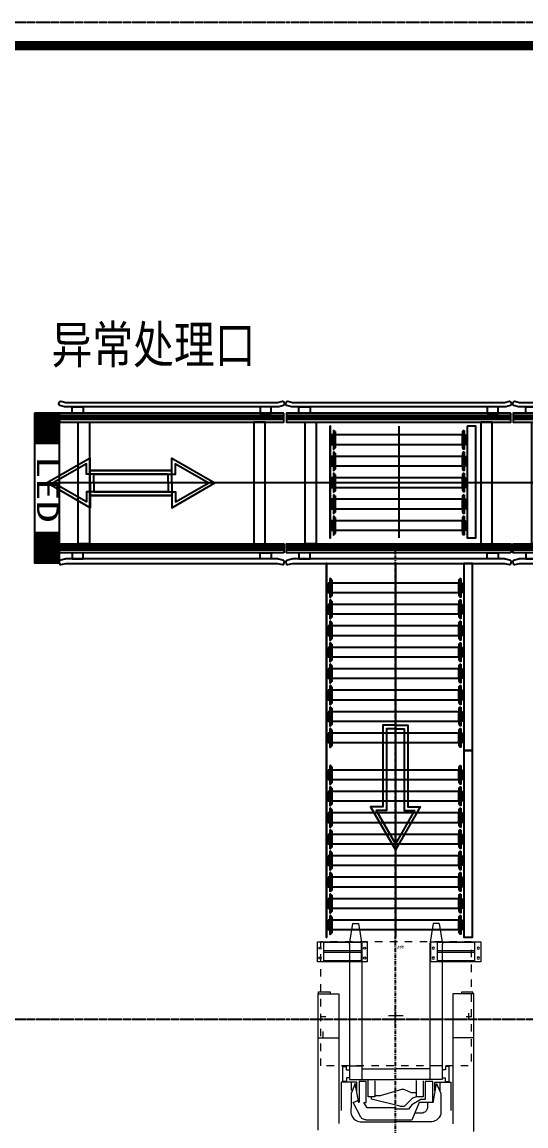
# Model space of a CAD drawing. Header units: millimetres. Extents: x 2509 to 128734, y 2492 to 91667.
# Drawn here: x 30455 to 34497, y 66885 to 75740 of the extents above; entities that cross this region are included whole.
import ezdxf
from ezdxf.enums import TextEntityAlignment as Align

# ---------------------------------------------------------------- set-up
doc = ezdxf.new("R2010")
doc.units = ezdxf.units.MM
for name, pattern in [('CENTER', [50.8, 31.75, -6.35, 6.35, -6.35]), ('DOTE', [2.42, 2, -0.2, 0.02, -0.2]), ('点画线', [18, 12, -2, 2, -2])]:
    doc.linetypes.add(name, pattern=pattern)
for name, color, linetype in [('6文字层', 3, 'Continuous'), ('AXIS_TEXT', 7, 'Continuous'), ('COLUMN', 7, 'Continuous'), ('DOTE', 1, 'DOTE'), ('规划设计-方案设计-文字标识', 255, 'Continuous'), ('规划设计-立库系统-编码', 255, 'Continuous'), ('规划设计-立库系统-辊式移栽机', 4, 'Continuous'), ('规划设计-立库系统-辊式输送机', 5, 'Continuous'), ('规划设计-立库系统-链式输送机', 5, 'Continuous')]:
    doc.layers.add(name, color=color, linetype=linetype)
doc.layers.add('中心线层', color=1, linetype='点画线', lineweight=18)
doc.layers.add('粗实线层', color=7, linetype='Continuous', lineweight=35)
doc.styles.add('CHS-HEI', font='simhei.ttf')
doc.styles.add('COMPLEX', font='COMPLEX')
doc.styles.add('宋体', font='', dxfattribs={"width": 0.8, "height": 4})
doc.styles.add('标注', font='msyh.ttf', dxfattribs={"height": 20})
doc.styles.get('宋体').set_extended_font_data('SimSun')

# ---------------------------------------------------------------- blocks, each defined once
blk = doc.blocks.new('12号建筑底图')
at = {"layer": 'COLUMN', "linetype": 'DOTE', "const_width": 75}
blk.add_lwpolyline([(38048.7, -256910.8), (45448.7, -256910.8)], dxfattribs=at)
at = {"layer": 'DOTE'}
for p, q in [((36448.7, -256722.4), (110448.7, -256722.4)), ((36448.7, -264722.4), (110448.7, -264722.4))]:
    blk.add_line(p, q, dxfattribs=at)
at = {"layer": 'AXIS_TEXT', "style": 'COMPLEX', "width": 0.736842}
blk.add_attdef('N', text='', height=900, dxfattribs=at).set_placement((122812.3, -249273.3), (123412.3, -249273.3), align=Align.FIT)
blk = doc.blocks.new('*U162')
at = {"layer": '规划设计-立库系统-编码', "color": 3}
for p, q in [((0, 100), (30, 100)), ((656, 70), (686, 70)), ((0, -100), (30, -100))]:
    blk.add_line(p, q, dxfattribs=at)
for points in [[(0, 0), (0, 100), (656, 100), (656, 200), (1000, 0)], [(30, 0), (30, 70), (686, 70), (686, 152.6), (952.8, 0)], [(0, 0), (0, -100), (656, -100), (656, -200), (1000, 0)], [(30, 0), (30, -70), (686, -70), (686, -152.6), (952.8, 0)]]:
    blk.add_lwpolyline(points, dxfattribs=at)
blk = doc.blocks.new('*U166')
at = {"layer": '规划设计-立库系统-链式输送机', "color": 4}
for p, q in [((0, 539.8), (1800, 539.8)), ((0, 508.2), (1800, 508.2)), ((0, -508.2), (1800, -508.2)), ((0, -539.8), (1800, -539.8))]:
    blk.add_line(p, q, dxfattribs=at)
at = {"layer": '规划设计-立库系统-链式输送机', "color": 1}
for p, q in [((0, 524), (1800, 524)), ((-15.8, 0), (1812.1, 0)), ((0, -524), (1800, -524))]:
    blk.add_line(p, q, dxfattribs=at)
at = {"layer": '规划设计-立库系统-链式输送机', "color": 4}
for points in [[(40.9, 611.2, 0.065543), (50, 610), (1750, 610, 0.065543), (1759.1, 611.2), (1759.1, 611.2), (1797.4, 621.5, 0.381878), (1804.8, 633.6), (1800.8, 648.5, 0.381878), (1788.4, 655.3), (1750, 645), (50, 645), (11.6, 655.3, 0.381878), (-0.8, 648.5), (-4.8, 633.6, 0.381878), (2.6, 621.5), (40.9, 611.2)], [(40.9, -611.2, -0.065543), (50, -610), (1750, -610, -0.065543), (1759.1, -611.2), (1759.1, -611.2), (1797.4, -621.5, -0.381878), (1804.8, -633.6), (1800.8, -648.5, -0.381878), (1788.4, -655.3), (1750, -645), (50, -645), (11.6, -655.3, -0.381878), (-0.8, -648.5), (-4.8, -633.6, -0.381878), (2.6, -621.5), (40.9, -611.2)]]:
    blk.add_lwpolyline(points, format="xyb", close=True, dxfattribs=at)
for points in [[(0, 560), (1800, 560), (1800, 488), (0, 488)], [(100.7, 610), (190.7, 610), (190.7, 560), (100.7, 560)], [(1699.3, 610), (1609.3, 610), (1609.3, 560), (1699.3, 560)], [(150, 488), (240, 488), (240, -488), (150, -488)], [(1650, 488), (1560, 488), (1560, -488), (1650, -488)], [(0, -560), (1800, -560), (1800, -488), (0, -488)], [(100.7, -610), (190.7, -610), (190.7, -560), (100.7, -560)], [(1699.3, -610), (1609.3, -610), (1609.3, -560), (1699.3, -560)]]:
    blk.add_lwpolyline(points, close=True, dxfattribs=at)
at = {"layer": '规划设计-立库系统-链式输送机', "color": 0, "style": '标注'}
for tag, p in [('编号', (313.9, 142.4)), ('设备高度', (311.2, -149.6))]:
    blk.add_attdef(tag, p, '', height=50, dxfattribs=at)
blk = doc.blocks.new('*U160')
at = {"layer": '规划设计-立库系统-辊式输送机', "color": 4}
for p, q in [((35, 964), (25, 974)), ((165, 964), (35, 964)), ((165, 964), (175, 974)), ((207, 964), (197, 974)), ((337, 964), (207, 964)), ((337, 964), (347, 974)), ((379, 964), (369, 974)), ((509, 964), (379, 964)), ((509, 964), (519, 974)), ((551, 964), (541, 974)), ((681, 964), (551, 964)), ((681, 964), (691, 974)), ((723, 964), (713, 974)), ((853, 964), (723, 964)), ((853, 964), (863, 974)), ((895, 964), (885, 974)), ((1025, 964), (895, 964)), ((1025, 964), (1035, 974)), ((1067, 964), (1057, 974)), ((1197, 964), (1067, 964)), ((1197, 964), (1207, 974)), ((1239, 964), (1229, 974)), ((1369, 964), (1239, 964)), ((1369, 964), (1379, 974)), ((35, -56), (25, -66)), ((165, -56), (35, -56)), ((165, -56), (175, -66)), ((207, -56), (197, -66)), ((337, -56), (207, -56)), ((337, -56), (347, -66)), ((379, -56), (369, -66)), ((509, -56), (379, -56)), ((509, -56), (519, -66)), ((551, -56), (541, -66)), ((681, -56), (551, -56)), ((681, -56), (691, -66)), ((723, -56), (713, -66)), ((853, -56), (723, -56)), ((853, -56), (863, -66)), ((895, -56), (885, -66)), ((1025, -56), (895, -56)), ((1025, -56), (1035, -66)), ((1067, -56), (1057, -66)), ((1197, -56), (1067, -56)), ((1197, -56), (1207, -66)), ((1239, -56), (1229, -66)), ((1369, -56), (1239, -56)), ((1369, -56), (1379, -66))]:
    blk.add_line(p, q, dxfattribs=at)
at = {"layer": '规划设计-立库系统-辊式输送机', "color": 1}
blk.add_line((1500, 454), (0, 454), dxfattribs=at)
at = {"layer": '规划设计-立库系统-辊式输送机', "color": 4}
for points in [[(1500, 1002), (0, 1002), (0, 1072), (1500, 1072)], [(175, 979), (25, 979), (25, 974), (175, 974)], [(138, 992), (62, 992), (62, 979), (138, 979)], [(110, 1002), (90, 1002), (90, 992), (110, 992)], [(347, 979), (197, 979), (197, 974), (347, 974)], [(310, 992), (234, 992), (234, 979), (310, 979)], [(282, 1002), (262, 1002), (262, 992), (282, 992)], [(519, 979), (369, 979), (369, 974), (519, 974)], [(482, 992), (406, 992), (406, 979), (482, 979)], [(454, 1002), (434, 1002), (434, 992), (454, 992)], [(691, 979), (541, 979), (541, 974), (691, 974)], [(654, 992), (578, 992), (578, 979), (654, 979)], [(626, 1002), (606, 1002), (606, 992), (626, 992)], [(863, 979), (713, 979), (713, 974), (863, 974)], [(826, 992), (750, 992), (750, 979), (826, 979)], [(798, 1002), (778, 1002), (778, 992), (798, 992)], [(1035, 979), (885, 979), (885, 974), (1035, 974)], [(998, 992), (922, 992), (922, 979), (998, 979)], [(970, 1002), (950, 1002), (950, 992), (970, 992)], [(1207, 979), (1057, 979), (1057, 974), (1207, 974)], [(1170, 992), (1094, 992), (1094, 979), (1170, 979)], [(1142, 1002), (1122, 1002), (1122, 992), (1142, 992)], [(1379, 979), (1229, 979), (1229, 974), (1379, 974)], [(1342, 992), (1266, 992), (1266, 979), (1342, 979)], [(1314, 1002), (1294, 1002), (1294, 992), (1314, 992)], [(138, -56), (62, -56), (62, 964), (138, 964)], [(310, -56), (234, -56), (234, 964), (310, 964)], [(482, -56), (406, -56), (406, 964), (482, 964)], [(654, -56), (578, -56), (578, 964), (654, 964)], [(826, -56), (750, -56), (750, 964), (826, 964)], [(998, -56), (922, -56), (922, 964), (998, 964)], [(1170, -56), (1094, -56), (1094, 964), (1170, 964)], [(1342, -56), (1266, -56), (1266, 964), (1342, 964)], [(175, -71), (25, -71), (25, -66), (175, -66)], [(138, -85), (62, -85), (62, -71), (138, -71)], [(110, -95), (90, -95), (90, -85), (110, -85)], [(347, -71), (197, -71), (197, -66), (347, -66)], [(310, -85), (234, -85), (234, -71), (310, -71)], [(282, -95), (262, -95), (262, -85), (282, -85)], [(519, -71), (369, -71), (369, -66), (519, -66)], [(482, -85), (406, -85), (406, -71), (482, -71)], [(454, -95), (434, -95), (434, -85), (454, -85)], [(691, -71), (541, -71), (541, -66), (691, -66)], [(654, -85), (578, -85), (578, -71), (654, -71)], [(626, -95), (606, -95), (606, -85), (626, -85)], [(863, -71), (713, -71), (713, -66), (863, -66)], [(826, -85), (750, -85), (750, -71), (826, -71)], [(798, -95), (778, -95), (778, -85), (798, -85)], [(1035, -71), (885, -71), (885, -66), (1035, -66)], [(998, -85), (922, -85), (922, -71), (998, -71)], [(970, -95), (950, -95), (950, -85), (970, -85)], [(1207, -71), (1057, -71), (1057, -66), (1207, -66)], [(1170, -85), (1094, -85), (1094, -71), (1170, -71)], [(1142, -95), (1122, -95), (1122, -85), (1142, -85)], [(1379, -71), (1229, -71), (1229, -66), (1379, -66)], [(1342, -85), (1266, -85), (1266, -71), (1342, -71)], [(1314, -95), (1294, -95), (1294, -85), (1314, -85)], [(1500, -100), (0, -100), (0, -95), (1500, -95)]]:
    blk.add_lwpolyline(points, close=True, dxfattribs=at)
blk = doc.blocks.new('*U165')
at = {"layer": '规划设计-立库系统-辊式移栽机', "color": 2}
for p, q in [((35, 964), (25, 974)), ((165, 964), (35, 964)), ((165, 964), (175, 974)), ((207, 964), (197, 974)), ((337, 964), (207, 964)), ((337, 964), (347, 974)), ((379, 964), (369, 974)), ((509, 964), (379, 964)), ((509, 964), (519, 974)), ((551, 964), (541, 974)), ((681, 964), (551, 964)), ((681, 964), (691, 974)), ((723, 964), (713, 974)), ((853, 964), (723, 964)), ((853, 964), (863, 974)), ((35, -56), (25, -66)), ((165, -56), (35, -56)), ((165, -56), (175, -66)), ((207, -56), (197, -66)), ((337, -56), (207, -56)), ((337, -56), (347, -66)), ((379, -56), (369, -66)), ((509, -56), (379, -56)), ((509, -56), (519, -66)), ((551, -56), (541, -66)), ((681, -56), (551, -56)), ((681, -56), (691, -66)), ((723, -56), (713, -66)), ((853, -56), (723, -56)), ((853, -56), (863, -66))]:
    blk.add_line(p, q, dxfattribs=at)
for points in [[(897.2, 1002), (0, 1002), (0, 1072), (897.2, 1072)], [(175, 979), (25, 979), (25, 974), (175, 974)], [(138, 992), (62, 992), (62, 979), (138, 979)], [(110, 1002), (90, 1002), (90, 992), (110, 992)], [(347, 979), (197, 979), (197, 974), (347, 974)], [(310, 992), (234, 992), (234, 979), (310, 979)], [(282, 1002), (262, 1002), (262, 992), (282, 992)], [(519, 979), (369, 979), (369, 974), (519, 974)], [(482, 992), (406, 992), (406, 979), (482, 979)], [(454, 1002), (434, 1002), (434, 992), (454, 992)], [(691, 979), (541, 979), (541, 974), (691, 974)], [(654, 992), (578, 992), (578, 979), (654, 979)], [(626, 1002), (606, 1002), (606, 992), (626, 992)], [(863, 979), (713, 979), (713, 974), (863, 974)], [(826, 992), (750, 992), (750, 979), (826, 979)], [(798, 1002), (778, 1002), (778, 992), (798, 992)], [(138, -56), (62, -56), (62, 964), (138, 964)], [(310, -56), (234, -56), (234, 964), (310, 964)], [(482, -56), (406, -56), (406, 964), (482, 964)], [(654, -56), (578, -56), (578, 964), (654, 964)], [(826, -56), (750, -56), (750, 964), (826, 964)], [(175, -71), (25, -71), (25, -66), (175, -66)], [(138, -85), (62, -85), (62, -71), (138, -71)], [(110, -95), (90, -95), (90, -85), (110, -85)], [(347, -71), (197, -71), (197, -66), (347, -66)], [(310, -85), (234, -85), (234, -71), (310, -71)], [(282, -95), (262, -95), (262, -85), (282, -85)], [(519, -71), (369, -71), (369, -66), (519, -66)], [(482, -85), (406, -85), (406, -71), (482, -71)], [(454, -95), (434, -95), (434, -85), (454, -85)], [(691, -71), (541, -71), (541, -66), (691, -66)], [(654, -85), (578, -85), (578, -71), (654, -71)], [(626, -95), (606, -95), (606, -85), (626, -85)], [(863, -71), (713, -71), (713, -66), (863, -66)], [(826, -85), (750, -85), (750, -71), (826, -71)], [(798, -95), (778, -95), (778, -85), (798, -85)], [(897.2, -100), (0, -100), (0, -95), (897.2, -95)]]:
    blk.add_lwpolyline(points, close=True, dxfattribs=at)
at = {"layer": '规划设计-立库系统-辊式输送机', "color": 1}
blk.add_line((897.2, 454), (0, 454), dxfattribs=at)
blk = doc.blocks.new('5644575765876')
at = {"color": 7, "linetype": 'Continuous', "lineweight": 15}
for p, q in [((63713.3, 131721.5), (63713.3, 131321.5)), ((63873.3, 131721.5), (63713.3, 131721.5)), ((63873.3, 131321.5), (63873.3, 131721.5)), ((63717.6, 131371.5), (63717.6, 131671.5)), ((63717.6, 131671.5), (63784.7, 131671.5)), ((63784.7, 131371.5), (63784.7, 131671.5)), ((63784.7, 131671.5), (63798.9, 131671.5)), ((63798.9, 131371.5), (63798.9, 131671.5)), ((63798.9, 131671.5), (63866.1, 131671.5)), ((63866.1, 131371.5), (63866.1, 131671.5)), ((63713.3, 131321.5), (63873.3, 131321.5)), ((63717.6, 131371.5), (63784.7, 131371.5)), ((63784.7, 131371.5), (63798.9, 131371.5)), ((63798.9, 131371.5), (63866.1, 131371.5))]:
    blk.add_line(p, q, dxfattribs=at)
for centre in [(63763.3, 131701.5), (63843.3, 131701.5), (63763.3, 131341.5), (63843.3, 131341.5)]:
    blk.add_circle(centre, 9.25, dxfattribs=at)
blk = doc.blocks.new('叉车挡')
at = {"color": 0, "linetype": 'Continuous', "lineweight": 15}
for p, q in [((1332.8, 10893.4), (1732.8, 10893.4)), ((1332.8, 10733.4), (1332.8, 10893.4)), ((1732.8, 10893.4), (1732.8, 10733.4)), ((1382.8, 10886.2), (1682.8, 10886.2)), ((1382.8, 10819), (1382.8, 10886.2)), ((1382.8, 10819), (1682.8, 10819)), ((1382.8, 10804.9), (1382.8, 10819)), ((1382.8, 10804.9), (1682.8, 10804.9)), ((1382.8, 10737.7), (1382.8, 10804.9)), ((1682.8, 10819), (1682.8, 10886.2)), ((1682.8, 10804.9), (1682.8, 10819)), ((1682.8, 10737.7), (1682.8, 10804.9)), ((1732.8, 10733.4), (1332.8, 10733.4)), ((1382.8, 10737.7), (1682.8, 10737.7))]:
    blk.add_line(p, q, dxfattribs=at)
for centre in [(1352.8, 10863.4), (1712.8, 10863.4), (1352.8, 10783.4), (1712.8, 10783.4)]:
    blk.add_circle(centre, 9.25, dxfattribs=at)
at = {"color": 0, "xscale": -1, "rotation": 270}
blk.add_blockref('5644575765876', (-130898.7, -52979.9), dxfattribs=at)
at = {"style": '宋体', "width": 0.7, "flags": 1}
for tag, p in [('设备名称', (1027.8, 10520.4)), ('图号', (1027.8, 10495.4)), ('电机品牌', (1027.8, 10470.4)), ('电机数量', (1027.8, 10445.4)), ('备注', (1027.8, 10420.4))]:
    blk.add_attdef(tag, p, '', height=10, dxfattribs=at)
at = {"layer": '6文字层', "color": 6, "style": '宋体', "width": 0.7}
blk.add_attdef('设备编号', (1037.8, 10763.4), '', height=20, dxfattribs=at)
at = {"layer": '6文字层', "color": 6, "style": '宋体', "width": 0.7, "flags": 1}
for tag, p in [('电机参数', (1447.8, 10525.4)), ('速度', (1447.8, 10575.4)), ('滚筒材质', (1450.5, 10405.4))]:
    blk.add_attdef(tag, text='', height=20, dxfattribs=at).set_placement(p, align=Align.CENTER)
blk.add_attdef('设备高度', (1037.8, 10167.4), '', height=20, dxfattribs=at)
blk = doc.blocks.new('LED显示屏')
at = {"color": 5, "const_width": 200}
for points in [[(-600, 0), (-350, 0)], [(600, 0), (350, 0)]]:
    blk.add_lwpolyline(points, dxfattribs=at)
at = {"color": 5}
blk.add_lwpolyline([(-600, -100), (600, -100), (600, 100), (-600, 100)], close=True, dxfattribs=at)
at = {"color": 1, "style": 'CHS-HEI', "width": 1.5}
blk.add_text('LED', height=175, dxfattribs=at).set_placement((-256.9, -80.1))
blk = doc.blocks.new('5')
at = {"color": 7, "lineweight": 0}
for points in [[(-2035.8, -1144.2), (-941, -1144.2), (-941, -1310.3), (-1982.4, -1310.3)], [(-1294.2, -1145.2), (-1294.2, -1309)], [(-939.1, -1148.5), (-927.1, -1148.5), (-927.1, -1241.7), (-940.3, -1241.7)], [(-1520.8, -1165.6), (-1461.1, -1165.6)], [(-1520.8, -1272.7), (-1520.8, -1212.9)], [(-1401.3, -1165.6), (-1341.5, -1165.6)], [(-1295.1, -1186), (-1243.7, -1186)], [(-1281.8, -1165.6), (-1222, -1165.6)], [(-1162.2, -1165.6), (-1102.5, -1165.6)], [(-1124.1, -1166.7), (-1124.1, -1207.3)], [(-1042.7, -1165.6), (-982.9, -1165.6)], [(-923.2, -1165.6), (-863.4, -1165.6)], [(-803.7, -1165.6), (-743.9, -1165.6)], [(-684.1, -1165.6), (-624.4, -1165.6)], [(-564.6, -1165.6), (-521.7, -1165.6), (-521.7, -1182.5)], [(-521.7, -1242.2), (-521.7, -1302)], [(-1815.4, -1471.3), (-1662.4, -1442.6), (-1742.5, -1409.1), (-1819, -1409), (-1895.5, -1408), (-1908.2, -1409.8), (-1921, -1414.8), (-1933.2, -1422.5), (-1944.4, -1432.3), (-1954.1, -1443.6), (-1961.7, -1455.8), (-1966.6, -1468.4), (-1968.3, -1480.8), (-1968.3, -1768.9)], [(-1721, -1456.3), (-1650.5, -1456.3), (-1650.5, -1328.4), (-1877.5, -1328.4)], [(-1716.8, -1412.3), (-1652.2, -1412.3)], [(-1616.2, -1392.9), (-1616.2, -1372.6), (-1646.1, -1372.6), (-1646.1, -1341.5), (-1524.2, -1341.5), (-1524.2, -1370.2), (-1550.5, -1370.2), (-1550.5, -1395.3)], [(-543, -1395), (-1628.1, -1395), (-1628.1, -1767.9)], [(-1520.8, -1392.2), (-1520.8, -1332.4)], [(-1520.8, -1397.2), (-1520.8, -1492.8)], [(-376.9, -1420.8), (-543, -1393.3)], [(-521.7, -1361.8), (-521.7, -1421.5)], [(-1814.3, -2065.3), (-1814.3, -1955.3), (-1954.1, -1895.6), (-1954.1, -1533.4), (-1953.8, -1527.3), (-1952.8, -1520.8), (-1951.1, -1514.1), (-1948.6, -1507.6), (-1945.4, -1501.5), (-1941.5, -1496), (-1936.9, -1491.4), (-1931.4, -1488), (-1814.3, -1425.9), (-1796.4, -1462.9)], [(-1811.1, -2065.3), (-1646.2, -2065.3), (-1646.2, -2004.3), (-1789.6, -2004.3), (-1789.6, -1967.3), (-1831.4, -1895.6), (-1866.1, -1870.5), (-1866.1, -1768.9), (-1857.7, -1756.9), (-1857.7, -1538.2), (-1814.7, -1511.9), (-1814.7, -1531), (-1646.2, -1531), (-1646.2, -1472.5), (-1809.9, -1472.5)], [(-543, -1495.8), (-1628.3, -1495.8)], [(-1543.3, -1496.9), (-1543.3, -1768.2)], [(-1520.8, -1511.7), (-1520.8, -1452)], [(-376.9, -1468), (-543, -1495.5)], [(-521.7, -1481.3), (-521.7, -1541)], [(-379, -1419.7), (-379, -1467.5)], [(-1767.2, -1933.4), (-1777.9, -1901.1), (-1840.1, -1840.2), (-1842.8, -1836.6), (-1844.6, -1832.2), (-1845.8, -1827.2), (-1846.3, -1821.8), (-1846.3, -1816.3), (-1845.8, -1810.8), (-1844.8, -1805.5), (-1843.6, -1800.7), (-1786.3, -1572.5), (-1768.3, -1572.5)], [(-1639.6, -1599.9), (-1767.4, -1599.9), (-1767.4, -1545), (-1637.2, -1545)], [(-1520.8, -1631.3), (-1520.8, -1571.5)], [(-1735, -1934.5), (-1735, -1893.8), (-1712.3, -1841.2), (-1709.9, -1833.1), (-1709.6, -1823.6), (-1710.6, -1813.7), (-1712.3, -1804.2), (-1760.1, -1642.9), (-1760.1, -1603.4)], [(-521.7, -1600.8), (-521.7, -1660.6)], [(-1815.4, -2066.3), (-1662.4, -2095), (-1742.5, -2128.5), (-1819, -2128.6), (-1895.5, -2129.7), (-1908.2, -2127.9), (-1921, -2122.8), (-1933.2, -2115.1), (-1944.4, -2105.3), (-1954.1, -2094), (-1961.7, -2081.8), (-1966.6, -2069.2), (-1968.3, -2056.8), (-1968.3, -1768.8)], [(-543, -2140.2), (-1628.1, -2140.2), (-1628.1, -1767.3)], [(-1543.3, -2039.4), (-1543.3, -1768.1)], [(-1520.8, -1750.8), (-1520.8, -1691)], [(-521.7, -1720.3), (-521.7, -1780.1)], [(-1520.8, -1870.3), (-1520.8, -1810.5)], [(-521.7, -1839.9), (-521.7, -1899.6)], [(-1814.3, -2021.3), (-1856.1, -2021.3), (-1863.5, -2020.2), (-1870.9, -2017.3), (-1878.1, -2012.7), (-1884.8, -2007), (-1890.6, -2000.3), (-1895.1, -1993.1), (-1898.1, -1985.6), (-1899.2, -1978.3), (-1899.2, -1923.3)], [(-1639.6, -1988.1), (-1767.4, -1988.1), (-1767.4, -1933.1), (-1637.2, -1933.1)], [(-1520.8, -1989.8), (-1520.8, -1930.1)], [(-521.7, -1959.4), (-521.7, -2019.2)], [(-1721, -2080.3), (-1650.5, -2080.3), (-1650.5, -2208.2), (-1878.2, -2208.2)], [(-1716.8, -2124.2), (-1652.2, -2124.2)], [(-543, -2040.5), (-1628.3, -2040.5)], [(-1520.8, -2138.1), (-1520.8, -2042.4)], [(-1520.8, -2109.4), (-1520.8, -2049.6)], [(-376.9, -2067.3), (-543, -2039.8)], [(-376.9, -2114.5), (-543, -2142)], [(-521.7, -2078.9), (-521.7, -2138.7)], [(-379, -2115.5), (-379, -2067.7)], [(-1616.2, -2143.4), (-1616.2, -2163.7), (-1646.1, -2163.7), (-1646.1, -2194.8), (-1524.2, -2194.8), (-1524.2, -2166.1), (-1550.5, -2166.1), (-1550.5, -2141)], [(-1520.8, -2228.9), (-1520.8, -2169.1)], [(-521.7, -2198.4), (-521.7, -2258.2)], [(-2045.7, -2392.2), (-942.4, -2392.2), (-942.4, -2226), (-1984.1, -2226)], [(-1520.8, -2348.4), (-1520.8, -2288.7)], [(-1294.2, -2390), (-1294.2, -2226.3)], [(-940.4, -2386.8), (-928.5, -2386.8), (-928.5, -2293.6), (-941.6, -2293.6)], [(-1424.4, -2371.5), (-1484.1, -2371.5)], [(-1304.9, -2371.5), (-1364.6, -2371.5)], [(-1185.3, -2371.5), (-1245.1, -2371.5)], [(-1147.7, -2352.5), (-1096.3, -2352.5)], [(-1065.8, -2371.5), (-1125.6, -2371.5)], [(-1124.1, -2333.2), (-1124.1, -2373.8)], [(-946.3, -2371.5), (-1006, -2371.5)], [(-826.8, -2371.5), (-886.5, -2371.5)], [(-707.2, -2371.5), (-767, -2371.5)], [(-587.7, -2371.5), (-647.5, -2371.5)], [(-521.7, -2318), (-521.7, -2371.5), (-527.9, -2371.5)]]:
    blk.add_lwpolyline(points, dxfattribs=at)
at = {"layer": '中心线层', "color": 1, "lineweight": 0}
for points in [[(-1186.3, -1763.9), (-1036.8, -1763.9)], [(-1116.6, -1709.2), (-1116.6, -1827.4)]]:
    blk.add_lwpolyline(points, dxfattribs=at)

msp = doc.modelspace()

# ---------------------------------------------------------------- linework, layer by layer
at = {"linetype": 'CENTER'}
msp.add_line((33449.089, 71512.655), (33449.089, 64802.656), dxfattribs=at)

# ---------------------------------------------------------------- block references
msp.add_blockref('12号建筑底图', (-9229.066, 332462.656), dxfattribs=at)
at = {"color": 3, "rotation": 270}
msp.add_blockref('LED显示屏', (30655.089, 72003.071), dxfattribs=at)
at = {"rotation": 180}
msp.add_blockref('叉车挡', (34556.86, 79094.455), dxfattribs=at).add_auto_attribs({'设备编号': '设备编号'})
at = {"layer": '粗实线层', "rotation": 89.99999999999999}
msp.add_blockref('5', (31685.212, 68886.71), dxfattribs=at)
at = {"layer": '规划设计-方案设计-文字标识', "color": 3, "xscale": -1}
msp.add_blockref('*U162', (31656.959, 72043.071), dxfattribs=at)
at = {"layer": '规划设计-方案设计-文字标识', "color": 3}
msp.add_blockref('*U162', (31000.959, 72043.071), dxfattribs=at)
at = {"layer": '规划设计-方案设计-文字标识', "color": 3, "rotation": 270}
msp.add_blockref('*U162', (33449.313, 70100.884), dxfattribs=at)
at = {"layer": '规划设计-立库系统-辊式移栽机', "xscale": -1, "rotation": 270}
msp.add_blockref('*U165', (33022.959, 71601.821), dxfattribs=at)
at = {"layer": '规划设计-立库系统-辊式输送机', "xscale": -1, "rotation": 270}
for p in [(32995.313, 69898.071), (32995.313, 68398.071)]:
    msp.add_blockref('*U160', p, dxfattribs=at)
at = {"layer": '规划设计-立库系统-链式输送机', "xscale": -1}
for p in [(32555.089, 72043.071), (34375.089, 72043.071), (36195.089, 72043.071)]:
    msp.add_blockref('*U166', p, dxfattribs=at)

# ---------------------------------------------------------------- texts
at = {"layer": '6文字层', "linetype": 'CENTER', "style": '宋体', "width": 0.8}
msp.add_text('异常处理口', height=300, dxfattribs=at).set_placement((30690.934, 73002.656))

doc.saveas('drawing.dxf')
